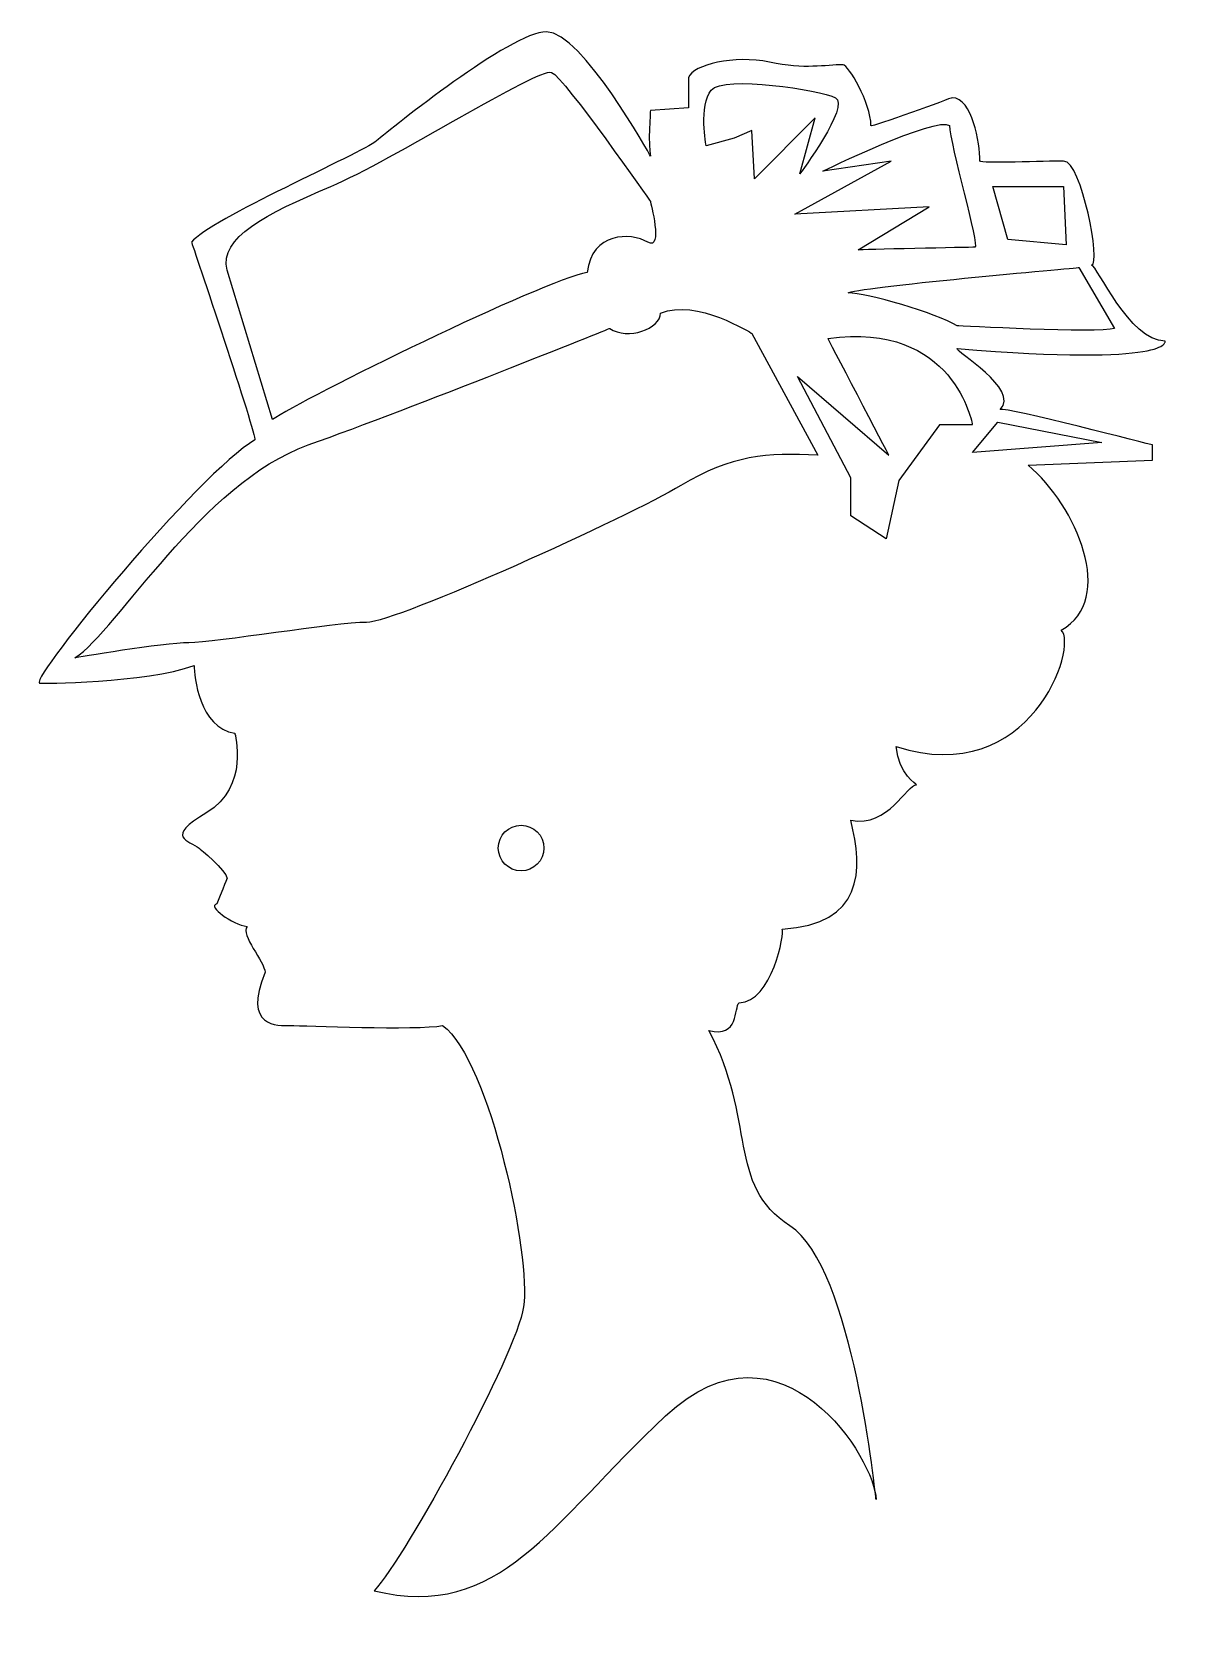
# Model space of a CAD drawing. Header units: centimetres. Extents: x -7 to 7, y -9.9 to 9.6.
import ezdxf

# ---------------------------------------------------------------- set-up
doc = ezdxf.new("R2010")
doc.units = ezdxf.units.CM
doc.header["$MEASUREMENT"] = 0
doc.layers.add('Camada 1', color=7, linetype='Continuous')

msp = doc.modelspace()

# ---------------------------------------------------------------- linework, layer by layer
at = {"layer": 'Camada 1'}
for points, knots in [([(3.35164, -8.38814), (3.35164, -7.92279), (2.20382, -6.03031), (0.77669, -7.36433), (0.77669, -7.36433), (-0.65047, -8.69839), (-1.23994, -9.87724), (-2.79111, -9.50497), (-2.79111, -9.50497), (-2.38775, -9.07074), (-1.0538, -6.61985), (-0.9607, -6.03041), (-0.9607, -6.03041), (-0.86759, -5.44094), (-1.36395, -3.02109), (-1.95342, -2.58673), (-1.95342, -2.58673), (-2.26367, -2.64875), (-3.65972, -2.58673), (-3.81484, -2.58673), (-3.81484, -2.58673), (-3.96994, -2.58673), (-4.40431, -2.61774), (-4.12506, -1.93517), (-4.12506, -1.93517), (-4.12506, -1.81113), (-4.43539, -1.46993), (-4.34228, -1.37679), (-4.34228, -1.37679), (-4.52839, -1.34567), (-4.83864, -1.12856), (-4.71452, -1.09755), (-4.71452, -1.09755), (-4.5904, -0.7873), (-4.5904, -0.7873), (-4.5904, -0.7873), (-4.5904, -0.7873), (-4.5904, -0.69419), (-4.93174, -0.41498), (-4.93174, -0.41498), (-4.93174, -0.41498), (-5.05575, -0.32195), (-5.36597, -0.29094), (-4.83863, 0.01925), (-4.83863, 0.01925), (-4.31126, 0.3295), (-4.49547, 0.99014), (-4.49547, 0.99014), (-4.49547, 0.99014), (-4.92984, 1.05226), (-4.99376, 1.69454), (-4.99376, 1.81866), (-4.99376, 1.81866), (-5.58323, 1.60144), (-6.88617, 1.60144), (-6.88617, 1.60144), (-6.88617, 1.60144), (-6.97928, 1.69465), (-4.93164, 4.17652), (-4.24917, 4.57978), (-4.24917, 4.57978), (-4.21819, 4.61079), (-5.02474, 6.99963), (-5.02474, 6.99963), (-5.02474, 6.99963), (-4.80762, 7.27887), (-2.94612, 8.08551), (-2.75999, 8.24061), (-2.75999, 8.24061), (-2.57389, 8.39573), (-1.11583, 9.57461), (-0.68149, 9.57461), (-0.68149, 9.57461), (-0.24715, 9.57461), (0.59055, 8.05445), (0.59055, 8.05445), (0.59055, 8.05445), (0.55943, 8.17857), (0.59055, 8.61285), (0.59055, 8.61285), (0.59055, 8.61285), (0.59055, 8.61285), (1.05593, 8.64391), (1.05593, 8.64391), (1.05593, 8.64391), (1.05593, 8.64391), (1.05593, 9.01621), (1.05593, 9.01621), (1.05593, 9.01621), (1.11792, 9.17134), (1.61428, 9.2954), (2.04865, 9.20234), (2.04865, 9.20234), (2.48299, 9.10929), (2.73122, 9.17133), (2.94834, 9.17133), (2.94834, 9.17133), (3.01036, 9.17133), (3.28957, 8.70598), (3.28957, 8.42674), (3.28957, 8.42674), (3.28957, 8.39573), (4.28237, 8.76803), (4.28237, 8.76803), (4.28237, 8.76803), (4.5305, 8.76803), (4.62358, 8.20952), (4.62358, 7.9924), (4.62358, 7.9924), (4.62358, 7.96139), (5.43027, 7.9924), (5.64739, 7.9924), (5.64739, 7.9924), (5.86453, 7.9924), (6.11277, 6.72047), (5.98862, 6.72047), (5.98862, 6.72047), (6.05064, 6.72047), (6.45397, 5.78972), (6.88834, 5.78972), (6.88834, 5.78972), (6.88834, 5.78972), (7.01235, 5.47947), (4.34437, 5.69669), (4.34437, 5.69669), (4.31336, 5.66571), (5.12005, 5.20033), (4.87182, 4.9521), (4.87182, 4.9521), (4.93384, 4.98311), (6.73324, 4.51776), (6.73324, 4.51776), (6.73324, 4.51776), (6.73324, 4.51776), (6.73324, 4.33152), (6.73324, 4.33152), (6.73324, 4.33152), (6.73324, 4.33152), (5.21308, 4.26953), (5.21308, 4.26953), (5.21308, 4.26953), (5.80255, 3.77317), (6.2988, 2.62533), (5.61633, 2.25301), (5.61633, 2.25301), (5.83355, 2.0669), (5.24398, 0.29848), (3.59981, 0.82595), (3.59981, 0.82595), (3.63079, 0.48474), (3.84802, 0.36049), (3.84802, 0.36049), (3.84802, 0.36049), (3.72393, 0.36049), (3.50681, -0.16677), (3.04146, -0.07374), (3.04146, -0.07374), (3.19656, -0.69421), (3.19645, -1.34567), (2.20376, -1.4078), (2.20376, -1.4078), (2.23477, -1.43881), (2.07975, -2.30749), (1.67639, -2.30749), (1.67639, -2.30749), (1.61427, -2.36951), (1.67628, -2.74186), (1.30404, -2.64872), (1.30404, -2.64872), (1.89351, -3.73454), (1.52129, -4.54113), (2.29686, -5.03748), (2.29686, -5.03748), (3.07242, -5.53395), (3.35164, -8.38814), (3.35164, -8.38814)], [0, 0, 0, 0, 0.02222222, 0.02222222, 0.02222222, 0.02222222, 0.04444444, 0.04444444, 0.04444444, 0.04444444, 0.06666667, 0.06666667, 0.06666667, 0.06666667, 0.08888889, 0.08888889, 0.08888889, 0.08888889, 0.11111111, 0.11111111, 0.11111111, 0.11111111, 0.13333333, 0.13333333, 0.13333333, 0.13333333, 0.15555556, 0.15555556, 0.15555556, 0.15555556, 0.17777778, 0.17777778, 0.17777778, 0.17777778, 0.2, 0.2, 0.2, 0.2, 0.22222222, 0.22222222, 0.22222222, 0.22222222, 0.24444444, 0.24444444, 0.24444444, 0.24444444, 0.26666667, 0.26666667, 0.26666667, 0.26666667, 0.28888889, 0.28888889, 0.28888889, 0.28888889, 0.31111111, 0.31111111, 0.31111111, 0.31111111, 0.33333333, 0.33333333, 0.33333333, 0.33333333, 0.35555556, 0.35555556, 0.35555556, 0.35555556, 0.37777778, 0.37777778, 0.37777778, 0.37777778, 0.4, 0.4, 0.4, 0.4, 0.42222222, 0.42222222, 0.42222222, 0.42222222, 0.44444444, 0.44444444, 0.44444444, 0.44444444, 0.46666667, 0.46666667, 0.46666667, 0.46666667, 0.48888889, 0.48888889, 0.48888889, 0.48888889, 0.51111111, 0.51111111, 0.51111111, 0.51111111, 0.53333333, 0.53333333, 0.53333333, 0.53333333, 0.55555556, 0.55555556, 0.55555556, 0.55555556, 0.57777778, 0.57777778, 0.57777778, 0.57777778, 0.6, 0.6, 0.6, 0.6, 0.62222222, 0.62222222, 0.62222222, 0.62222222, 0.64444444, 0.64444444, 0.64444444, 0.64444444, 0.66666667, 0.66666667, 0.66666667, 0.66666667, 0.68888889, 0.68888889, 0.68888889, 0.68888889, 0.71111111, 0.71111111, 0.71111111, 0.71111111, 0.73333333, 0.73333333, 0.73333333, 0.73333333, 0.75555556, 0.75555556, 0.75555556, 0.75555556, 0.77777778, 0.77777778, 0.77777778, 0.77777778, 0.8, 0.8, 0.8, 0.8, 0.82222222, 0.82222222, 0.82222222, 0.82222222, 0.84444444, 0.84444444, 0.84444444, 0.84444444, 0.86666667, 0.86666667, 0.86666667, 0.86666667, 0.88888889, 0.88888889, 0.88888889, 0.88888889, 0.91111111, 0.91111111, 0.91111111, 0.91111111, 0.93333333, 0.93333333, 0.93333333, 0.93333333, 0.95555556, 0.95555556, 0.95555556, 0.95555556, 1, 1, 1, 1]), ([(0.55943, 6.99963), (0.74993, 6.89081), (0.59055, 7.49604), (0.59055, 7.49604), (0.59055, 7.49604), (0.59055, 7.49604), (-0.46426, 9.01615), (-0.61936, 9.07822), (-0.61936, 9.07822), (-0.77449, 9.14026), (-2.58386, 7.9929), (-3.31845, 7.68217), (-3.31845, 7.68217), (-4.12503, 7.34094), (-4.68338, 7.0617), (-4.59038, 6.65842), (-4.59038, 6.65842), (-4.59038, 6.65842), (-4.032, 4.82801), (-4.032, 4.82801), (-4.032, 4.82801), (-3.69066, 5.07624), (-0.71254, 6.53425), (-0.18509, 6.62736), (-0.18509, 6.62736), (-0.12303, 7.12375), (0.34221, 7.12369), (0.55943, 6.99963)], [0, 0, 0, 0, 0.125, 0.125, 0.125, 0.125, 0.25, 0.25, 0.25, 0.25, 0.375, 0.375, 0.375, 0.375, 0.5, 0.5, 0.5, 0.5, 0.625, 0.625, 0.625, 0.625, 0.75, 0.75, 0.75, 0.75, 1, 1, 1, 1]), ([(1.61425, 8.27162), (1.61425, 8.27162), (1.83147, 8.36467), (1.83147, 8.36467), (1.83147, 8.36467), (1.83147, 8.36467), (1.86248, 7.7752), (1.86248, 7.7752), (1.86248, 7.7752), (1.86248, 7.7752), (2.60707, 8.51979), (2.60707, 8.51979), (2.60707, 8.51979), (2.60707, 8.51979), (2.42096, 7.83727), (2.42096, 7.83727), (2.42096, 7.83727), (2.42096, 7.83727), (3.04143, 8.67491), (2.85519, 8.76797), (2.85519, 8.76797), (2.66898, 8.86102), (1.49015, 9.04721), (1.33503, 8.86108), (1.33503, 8.86108), (1.17993, 8.67497), (1.27304, 8.17856), (1.27304, 8.17856), (1.27304, 8.17856), (1.27304, 8.17856), (1.61425, 8.27162), (1.61425, 8.27162)], [0, 0, 0, 0, 0.11111111, 0.11111111, 0.11111111, 0.11111111, 0.22222222, 0.22222222, 0.22222222, 0.22222222, 0.33333333, 0.33333333, 0.33333333, 0.33333333, 0.44444444, 0.44444444, 0.44444444, 0.44444444, 0.55555556, 0.55555556, 0.55555556, 0.55555556, 0.66666667, 0.66666667, 0.66666667, 0.66666667, 0.77777778, 0.77777778, 0.77777778, 0.77777778, 1, 1, 1, 1]), ([(4.00312, 7.43397), (4.00312, 7.43397), (3.13441, 6.90655), (3.13441, 6.90655), (3.13441, 6.90655), (3.13441, 6.90655), (4.49947, 6.93753), (4.56157, 6.93753), (4.56157, 6.93753), (4.62367, 6.93753), (4.25132, 8.20951), (4.25132, 8.42671), (4.25132, 8.42671), (4.09622, 8.55083), (2.70004, 7.86831), (2.70004, 7.86831), (2.70004, 7.86831), (2.70004, 7.86831), (3.53774, 7.99237), (3.53774, 7.99237), (3.53774, 7.99237), (3.53774, 7.99237), (2.35878, 7.34089), (2.35878, 7.34089), (2.35878, 7.34089), (2.35878, 7.34089), (4.00312, 7.43397), (4.00312, 7.43397)], [0, 0, 0, 0, 0.125, 0.125, 0.125, 0.125, 0.25, 0.25, 0.25, 0.25, 0.375, 0.375, 0.375, 0.375, 0.5, 0.5, 0.5, 0.5, 0.625, 0.625, 0.625, 0.625, 0.75, 0.75, 0.75, 0.75, 1, 1, 1, 1]), ([(5.67841, 6.96862), (5.67841, 6.96862), (5.6474, 7.68215), (5.6474, 7.68215), (5.6474, 7.68215), (5.6474, 7.68215), (4.77872, 7.68215), (4.77872, 7.68215), (4.77872, 7.68215), (4.77872, 7.68215), (4.96483, 7.03067), (4.96483, 7.03067), (4.96483, 7.03067), (4.96483, 7.03067), (5.67841, 6.96862), (5.67841, 6.96862)], [0, 0, 0, 0, 0.2, 0.2, 0.2, 0.2, 0.4, 0.4, 0.4, 0.4, 0.6, 0.6, 0.6, 0.6, 1, 1, 1, 1]), ([(3.01032, 6.37916), (3.22744, 6.37916), (4.09625, 6.13098), (4.34438, 5.97586), (4.34438, 5.97586), (4.34438, 5.97586), (6.08177, 5.88281), (6.26787, 5.9448), (6.26787, 5.9448), (6.26787, 5.9448), (5.83353, 6.68939), (5.83353, 6.68939), (5.83353, 6.68939), (5.83353, 6.68938), (3.04144, 6.4412), (3.01032, 6.37916)], [0, 0, 0, 0, 0.2, 0.2, 0.2, 0.2, 0.4, 0.4, 0.4, 0.4, 0.6, 0.6, 0.6, 0.6, 1, 1, 1, 1]), ([(0.71456, 6.13098), (0.71456, 5.94485), (0.31131, 5.78969), (0.09409, 5.94479), (0.09409, 5.94479), (0.09409, 5.94479), (-2.29467, 4.98308), (-3.59769, 4.51773), (-3.59769, 4.51773), (-4.90074, 4.05238), (-5.92444, 2.25298), (-6.45191, 1.91174), (-6.45191, 1.91174), (-6.45191, 1.91174), (-5.36598, 2.09787), (-5.05576, 2.09787), (-5.05576, 2.09787), (-4.74551, 2.09787), (-3.25646, 2.3461), (-2.88411, 2.3461), (-2.88411, 2.3461), (-2.51176, 2.3461), (0.34232, 3.64904), (0.96283, 4.02126), (0.96283, 4.02126), (1.58328, 4.39361), (2.01764, 4.42462), (2.63809, 4.39361), (2.63809, 4.39361), (2.63809, 4.39361), (1.83151, 5.88279), (1.83151, 5.88279), (1.83151, 5.88279), (1.83147, 5.8828), (1.1489, 6.31709), (0.71456, 6.13098)], [0, 0, 0, 0, 0.1, 0.1, 0.1, 0.1, 0.2, 0.2, 0.2, 0.2, 0.3, 0.3, 0.3, 0.3, 0.4, 0.4, 0.4, 0.4, 0.5, 0.5, 0.5, 0.5, 0.6, 0.6, 0.6, 0.6, 0.7, 0.7, 0.7, 0.7, 0.8, 0.8, 0.8, 0.8, 1, 1, 1, 1]), ([(2.38985, 5.35546), (2.38985, 5.35546), (3.04144, 4.11443), (3.04144, 4.11443), (3.04144, 4.11443), (3.04144, 4.11443), (3.04144, 3.64908), (3.04144, 3.64908), (3.04144, 3.64908), (3.04144, 3.64908), (3.47567, 3.36987), (3.47567, 3.36987), (3.47567, 3.36987), (3.47567, 3.36987), (3.63077, 4.08345), (3.63077, 4.08345), (3.63077, 4.08345), (3.63077, 4.08345), (4.12723, 4.76602), (4.12723, 4.76602), (4.12723, 4.76602), (4.12723, 4.76602), (4.53049, 4.76602), (4.53049, 4.76602), (4.53049, 4.76602), (4.53049, 4.76602), (4.31337, 6.03795), (2.7622, 5.82073), (2.7622, 5.82073), (2.73119, 5.88285), (3.50679, 4.39367), (3.50679, 4.39367), (3.50679, 4.39367), (3.50679, 4.39367), (2.38985, 5.35546), (2.38985, 5.35546)], [0, 0, 0, 0, 0.1, 0.1, 0.1, 0.1, 0.2, 0.2, 0.2, 0.2, 0.3, 0.3, 0.3, 0.3, 0.4, 0.4, 0.4, 0.4, 0.5, 0.5, 0.5, 0.5, 0.6, 0.6, 0.6, 0.6, 0.7, 0.7, 0.7, 0.7, 0.8, 0.8, 0.8, 0.8, 1, 1, 1, 1]), ([(6.11277, 4.54874), (6.11277, 4.54874), (4.84073, 4.79697), (4.84073, 4.79697), (4.84073, 4.79697), (4.84073, 4.79697), (4.53048, 4.42462), (4.53048, 4.42462), (4.53048, 4.42462), (4.53048, 4.42462), (6.11277, 4.54874), (6.11277, 4.54874)], [0, 0, 0, 0, 0.25, 0.25, 0.25, 0.25, 0.5, 0.5, 0.5, 0.5, 1, 1, 1, 1]), ([(-0.99174, -0.69421), (-0.83757, -0.69421), (-0.7125, -0.56925), (-0.7125, -0.41497), (-0.7125, -0.41497), (-0.7125, -0.2608), (-0.83757, -0.13573), (-0.99174, -0.13573), (-0.99174, -0.13573), (-1.14591, -0.13573), (-1.27098, -0.2608), (-1.27098, -0.41497), (-1.27098, -0.41497), (-1.27095, -0.56928), (-1.14591, -0.69421), (-0.99174, -0.69421)], [0, 0, 0, 0, 0.2, 0.2, 0.2, 0.2, 0.4, 0.4, 0.4, 0.4, 0.6, 0.6, 0.6, 0.6, 1, 1, 1, 1])]:
    msp.add_open_spline(points, degree=3, knots=knots, dxfattribs=at)

doc.saveas('drawing.dxf')
